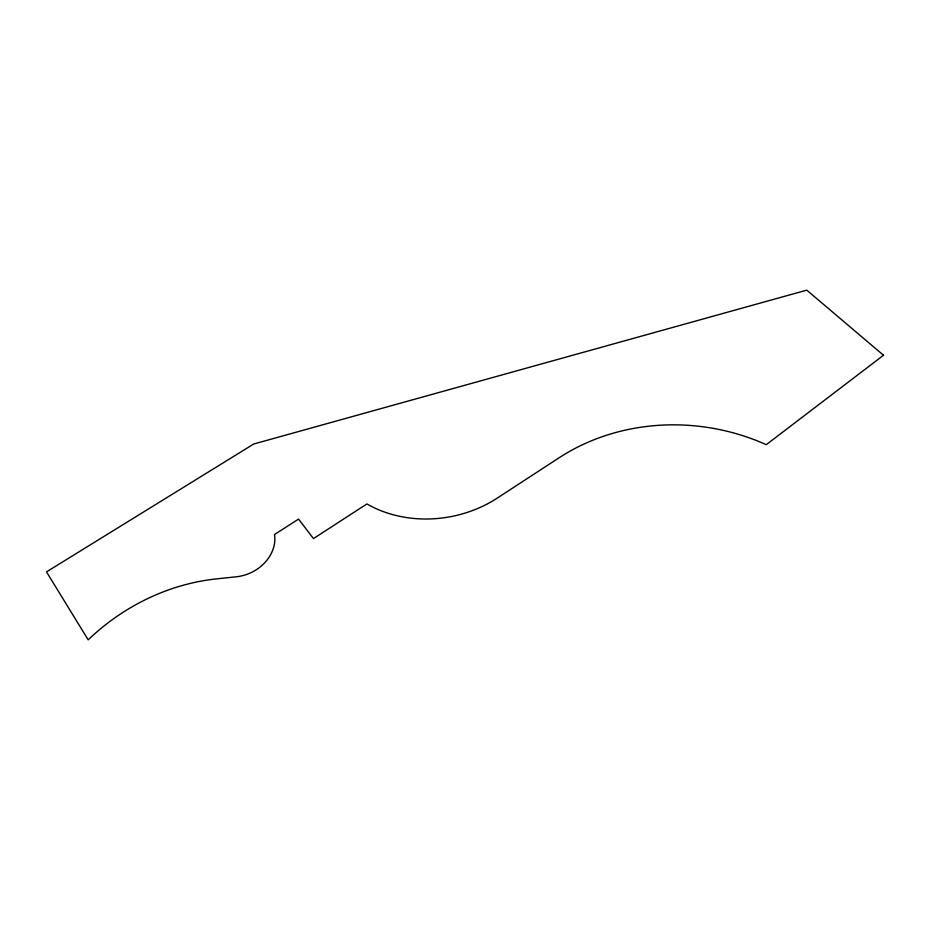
<?xml version="1.0" encoding="UTF-8"?>
<svg xmlns="http://www.w3.org/2000/svg" width="930" height="930" viewBox="0 0 930 930"><rect width="100%" height="100%" fill="white"/><g stroke="black" fill="none" stroke-linecap="round" stroke-linejoin="round"><path stroke-width="1.4" d="M883.5 355.248L766.274 444.68A201.415 177.967 10.3 0 0 559.174 457.734L497.294 498.073A110.414 90.954 -10.6 0 1 366.932 503.932L313.457 538.586L298.553 519.103L274.513 534.518A38.653 32.097 -25 0 1 236.418 576.774L216.469 578.89A199.008 172.806 -39.9 0 0 88.187 639.852L46.5 571.88L253.739 444.005L806.763 290.148L883.5 355.248"/></g></svg>
